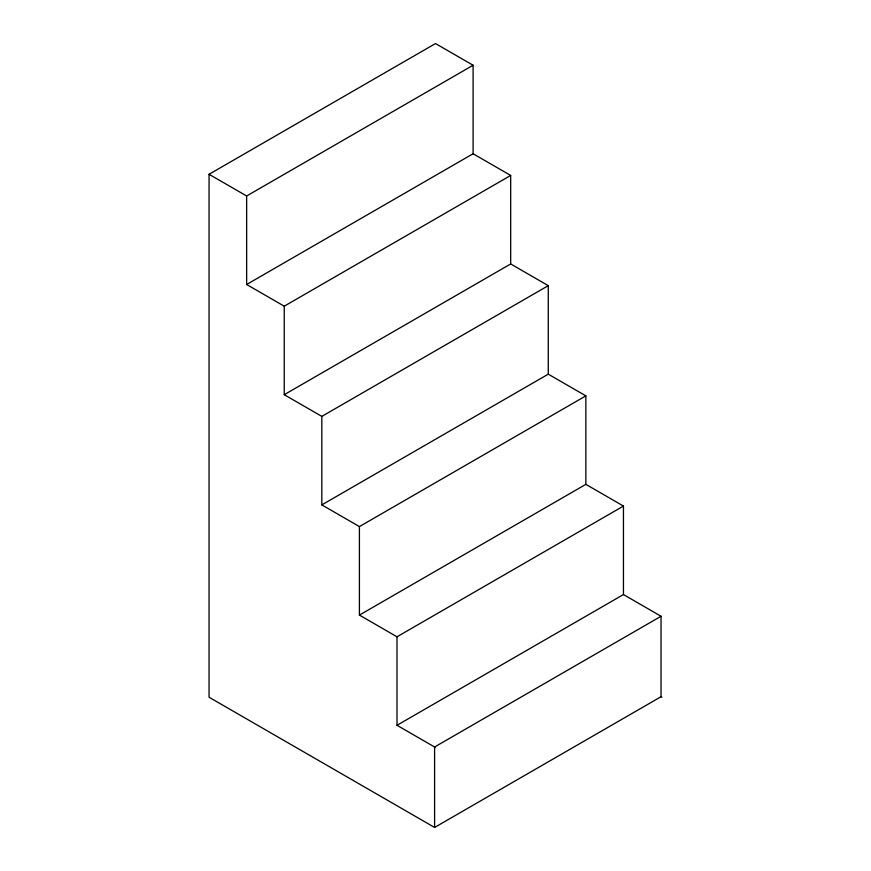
<?xml version="1.0" encoding="UTF-8"?>
<svg xmlns="http://www.w3.org/2000/svg" width="871" height="871" viewBox="0 0 871 871"><rect width="100%" height="100%" fill="white"/><g stroke="black" fill="none" stroke-linecap="round" stroke-linejoin="round"><path stroke-width="1.31" d="M661.938 697.236L661.035 696.713L434.596 827.45L209.062 697.236L209.062 174.287L435.5 43.55L473.095 65.249L473.095 153.753L246.645 284.49L246.645 195.986L473.095 65.249M284.24 306.189L510.678 175.452L510.678 263.957L284.24 394.694L284.24 306.189L246.645 284.49M321.824 416.392L548.273 285.655L548.273 374.16L321.824 504.886L321.824 416.392L284.24 394.694M359.418 526.596L585.856 395.859L585.856 484.352L359.418 615.089L359.418 526.596L321.824 504.886M397.002 636.799L623.451 506.062L623.451 594.555L397.002 725.293L397.002 636.799L359.418 615.089M661.035 696.713L661.035 616.265L434.596 746.991L434.596 827.45M473.095 153.753L510.678 175.452M510.678 263.957L548.273 285.655M209.062 174.287L246.645 195.986M548.273 374.16L585.856 395.859M585.856 484.352L623.451 506.062M623.451 594.555L661.035 616.265M397.002 725.293L435.5 747.514"/></g></svg>
